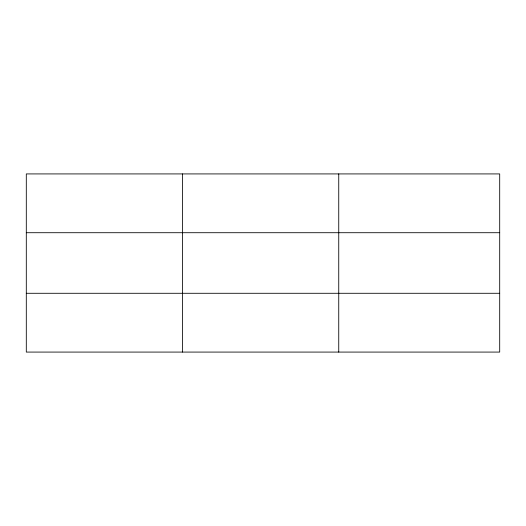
<?xml version="1.0" encoding="UTF-8"?>
<svg xmlns="http://www.w3.org/2000/svg" width="526" height="526" viewBox="0 0 526 526"><rect width="100%" height="100%" fill="white"/><g stroke="black" fill="none" stroke-linecap="round" stroke-linejoin="round"><path stroke-width="0.79" d="M182.522 352.078L182.522 173.922M338.744 352.078L338.744 173.922M499.7 232.716L499.7 173.922L26.3 173.922L26.3 352.078L499.7 352.078L499.7 232.716L26.3 232.716M26.3 293.284L499.7 293.284"/></g></svg>
